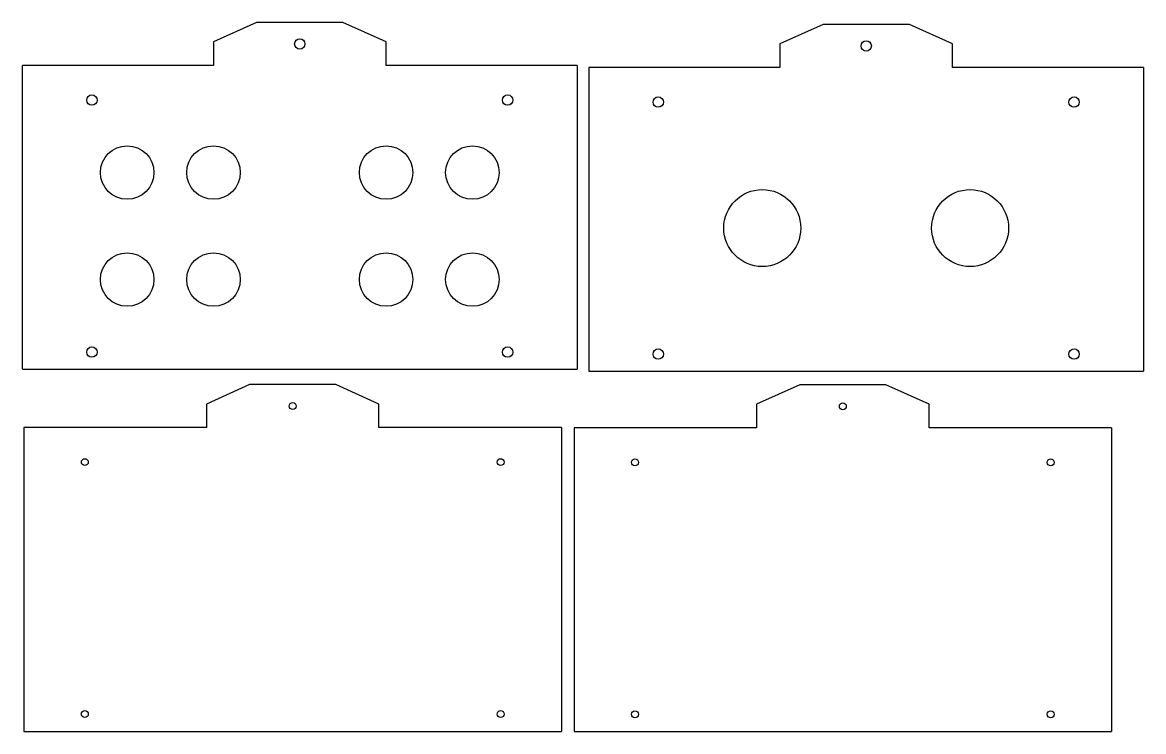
# Model space of a CAD drawing. Header units: millimetres. Extents: x 3 to 328, y 791 to 996.
import ezdxf

# ---------------------------------------------------------------- set-up
doc = ezdxf.new("R2010")
doc.units = ezdxf.units.MM

msp = doc.modelspace()

# ---------------------------------------------------------------- linework, layer by layer
at = {"color": 7, "linetype": 'Continuous', "lineweight": 25}
for p, q in [((70.73, 996.43), (58.23, 990.76)), ((95.73, 996.43), (70.73, 996.43)), ((108.23, 990.76), (95.73, 996.43)), ((234.8, 995.85), (222.3, 990.18)), ((259.8, 995.85), (234.8, 995.85)), ((272.3, 990.18), (259.8, 995.85)), ((58.23, 990.76), (58.23, 983.93)), ((108.23, 983.93), (108.23, 990.76)), ((222.3, 990.18), (222.3, 983.35)), ((272.3, 983.35), (272.3, 990.18)), ((2.88, 895.93), (2.88, 983.93)), ((58.23, 983.93), (2.88, 983.93)), ((163.58, 983.93), (108.23, 983.93)), ((163.58, 983.93), (163.58, 895.93)), ((166.95, 983.35), (166.95, 895.35)), ((222.3, 983.35), (166.95, 983.35)), ((327.65, 983.35), (272.3, 983.35)), ((327.65, 983.35), (327.65, 895.35)), ((2.88, 895.93), (163.58, 895.93)), ((166.95, 895.35), (327.65, 895.35)), ((68.67, 891.54), (56.17, 885.86)), ((93.67, 891.54), (68.67, 891.54)), ((106.17, 885.86), (93.67, 891.54)), ((228.03, 891.47), (215.53, 885.8)), ((253.03, 891.47), (228.03, 891.47)), ((265.53, 885.8), (253.03, 891.47)), ((56.17, 885.86), (56.17, 879.04)), ((106.17, 879.04), (106.17, 885.86)), ((215.53, 885.8), (215.53, 878.97)), ((265.53, 878.97), (265.53, 885.8)), ((3.32, 879.04), (3.32, 791.04)), ((56.17, 879.04), (3.32, 879.04)), ((159.02, 879.04), (106.17, 879.04)), ((159.02, 879.04), (159.02, 791.04)), ((162.68, 878.97), (162.68, 790.97)), ((215.53, 878.97), (162.68, 878.97)), ((318.39, 878.97), (265.53, 878.97)), ((318.39, 878.97), (318.39, 790.97)), ((3.32, 791.04), (159.02, 791.04)), ((162.68, 790.97), (318.39, 790.97))]:
    msp.add_line(p, q, dxfattribs=at)
for centre, radius in [((83.23, 990.18), 1.5), ((247.3, 989.6), 1.5), ((23.02, 973.93), 1.5), ((143.44, 973.93), 1.5), ((187.08, 973.35), 1.5), ((307.51, 973.35), 1.5), ((33.23, 952.93), 7.75), ((58.23, 952.93), 7.75), ((108.23, 952.93), 7.75), ((133.23, 952.93), 7.75), ((217.19, 936.85), 11.15), ((277.4, 936.85), 11.15), ((33.23, 921.93), 7.75), ((58.23, 921.93), 7.75), ((108.23, 921.93), 7.75), ((133.23, 921.93), 7.75), ((23.02, 900.93), 1.5), ((143.44, 900.93), 1.5), ((187.08, 900.35), 1.5), ((307.51, 900.35), 1.5), ((81.17, 885.29), 1), ((240.53, 885.22), 1), ((20.96, 869.04), 1), ((141.39, 869.04), 1), ((180.32, 868.97), 1), ((300.75, 868.97), 1), ((20.96, 796.04), 1), ((141.39, 796.04), 1), ((180.32, 795.97), 1), ((300.75, 795.97), 1)]:
    msp.add_circle(centre, radius, dxfattribs=at)

doc.saveas('drawing.dxf')
